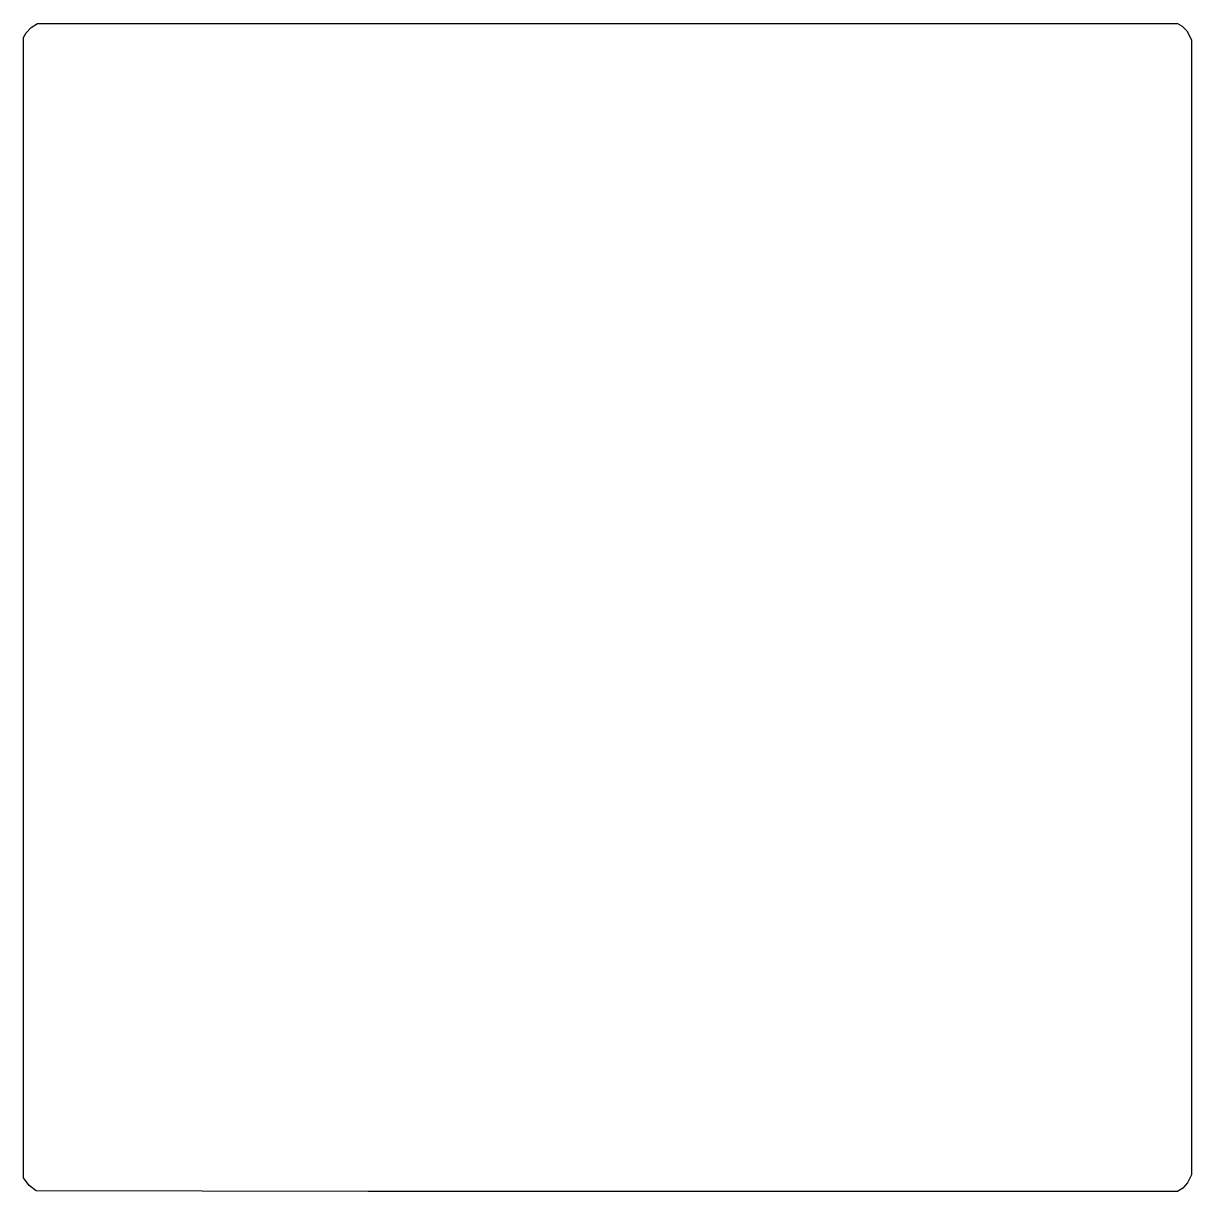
# Model space of a CAD drawing. Header units: millimetres. Extents: x 0 to 300, y 0 to 300.
import ezdxf

# ---------------------------------------------------------------- set-up
doc = ezdxf.new("R2010")
doc.units = ezdxf.units.MM
doc.layers.add('CUT', color=7, linetype='CONTINUOUS')

msp = doc.modelspace()

# ---------------------------------------------------------------- linework, layer by layer
at = {"layer": 'CUT'}
msp.add_lwpolyline([(88.5708, 0), (3.2559, 0.1804), (1.4796, 1.5907), (0.0094, 3.5777), (0, 296.3821), (0.7322, 297.5382), (1.9909, 298.9207), (3.6179, 300), (296.352, 300), (297.5081, 299.2678), (298.7017, 298.0719), (299.9699, 295.7511), (299.9699, 4.279), (298.9082, 2.2531), (297.7401, 0.9304), (296.352, 0.0301)], close=True, dxfattribs=at)

doc.saveas('drawing.dxf')
